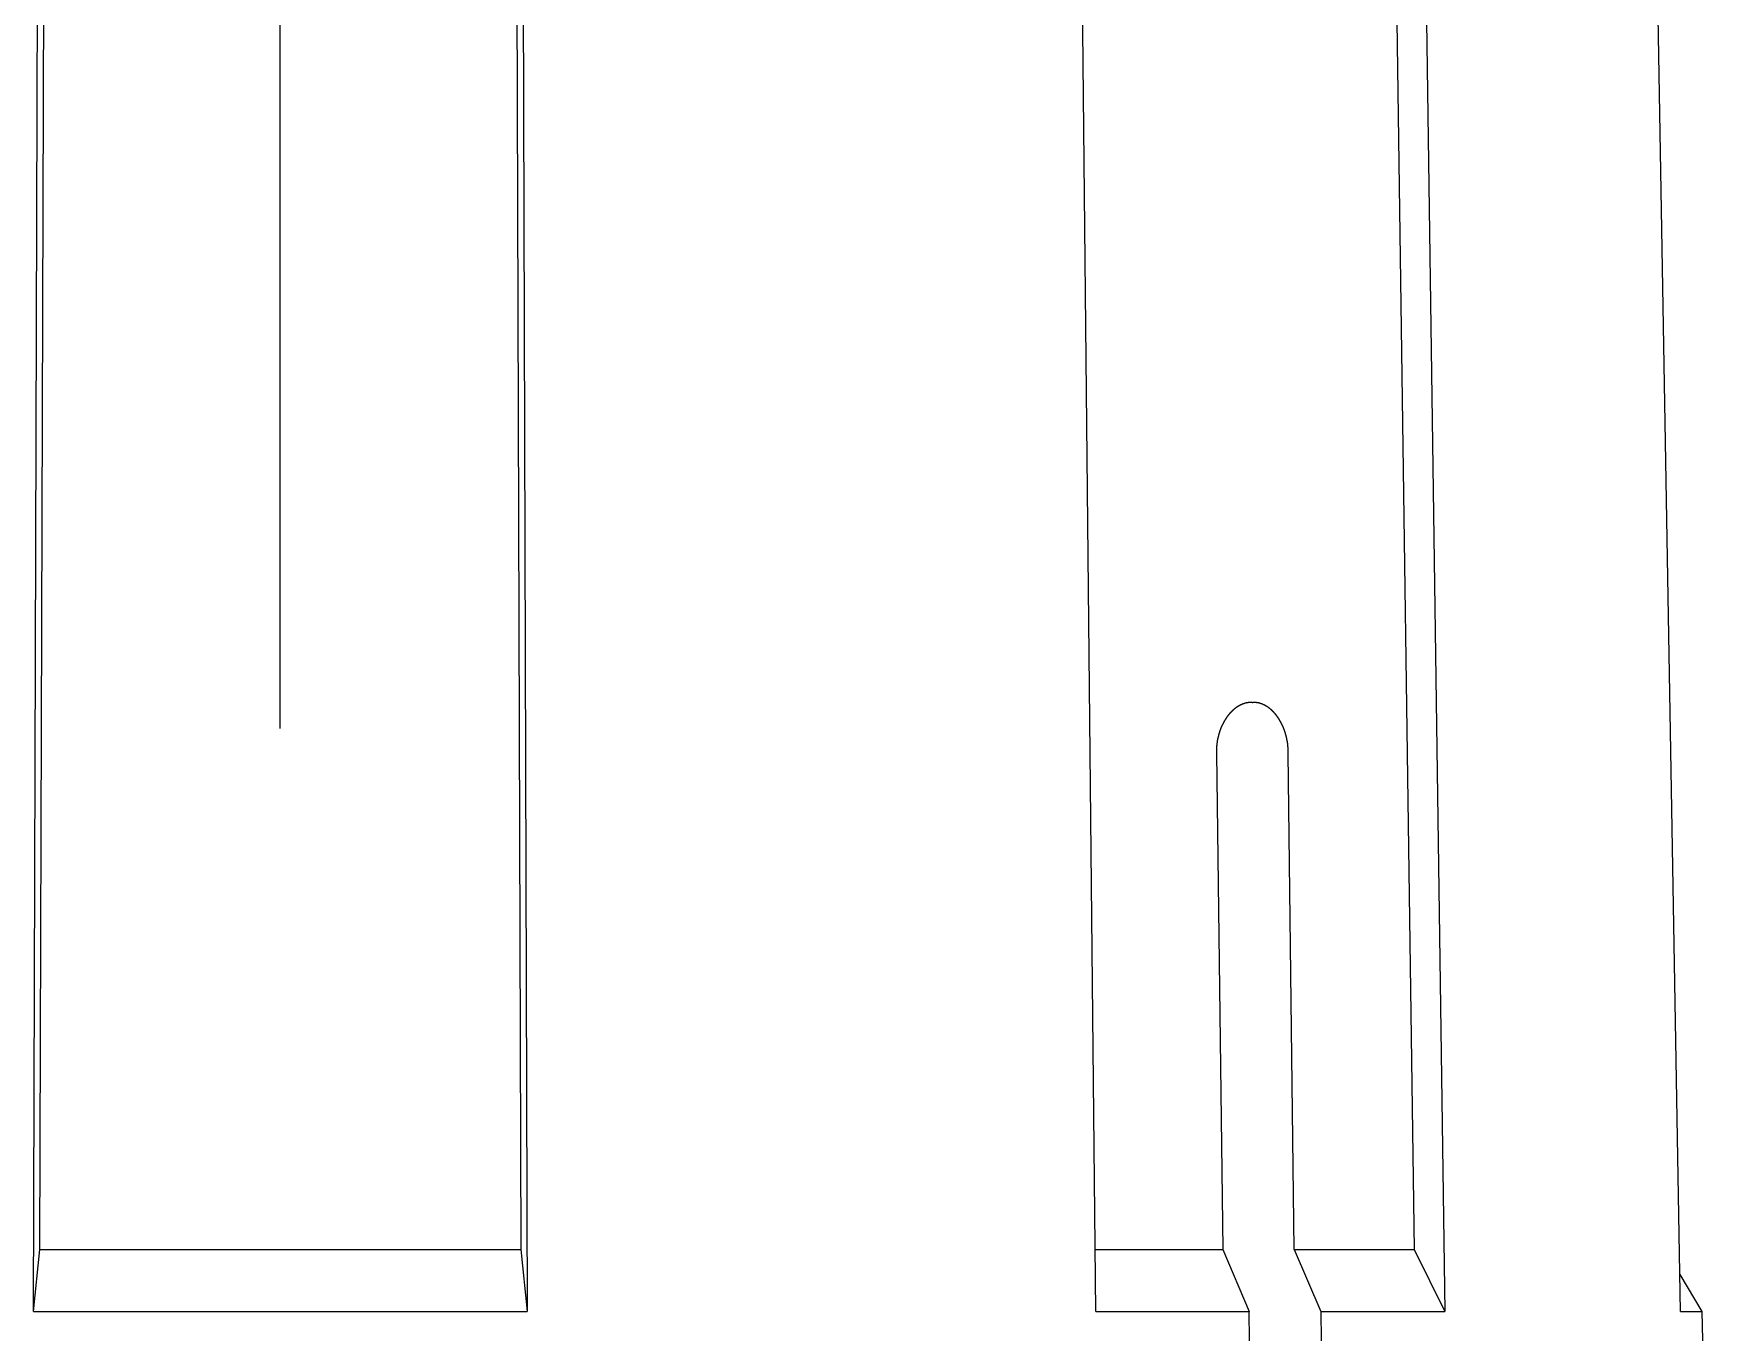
# Model space of a CAD drawing. Extents: x 257 to 467, y 148 to 350.
# Drawn here: x 433.6 to 450.14, y 236.65 to 249.5 of the extents above; entities that cross this region are included whole.
import ezdxf

# ---------------------------------------------------------------- set-up
doc = ezdxf.new("R2010")
doc.units = 0
doc.linetypes.add('CENTER', pattern=[50.8, 31.75, -6.35, 6.35, -6.35])
doc.layers.get('0').update_dxf_attribs({"linetype": 'CONTINUOUS'})
doc.layers.add('CENTER', color=1, linetype='CENTER')

msp = doc.modelspace()

# ---------------------------------------------------------------- linework, layer by layer
at = {"color": 7, "linetype": 'CONTINUOUS'}
for p, q in [((433.668, 237.47), (433.753, 265.377)), ((438.34, 265.377), (438.425, 237.47)), ((446.866, 265.377), (447.265, 237.47)), ((433.604, 236.855), (433.683, 262.865)), ((438.41, 262.865), (438.489, 236.855)), ((444.114, 236.855), (443.854, 262.865)), ((447.196, 262.865), (447.568, 236.855)), ((449.898, 236.855), (449.451, 262.865)), ((445.31, 242.377), (445.371, 237.47)), ((446.078, 237.47), (446.017, 242.377)), ((433.604, 236.855), (433.668, 237.47)), ((433.668, 237.47), (438.425, 237.47)), ((438.425, 237.47), (438.489, 236.855)), ((444.108, 237.47), (445.371, 237.47)), ((445.371, 237.47), (445.632, 236.855)), ((446.078, 237.47), (446.34, 236.855)), ((446.078, 237.47), (447.265, 237.47)), ((447.265, 237.47), (447.568, 236.855)), ((449.892, 237.221), (450.112, 236.855)), ((433.604, 236.855), (438.489, 236.855)), ((444.114, 236.855), (445.632, 236.855)), ((445.651, 235.386), (445.632, 236.855)), ((446.34, 236.855), (446.358, 235.386)), ((446.34, 236.855), (447.568, 236.855)), ((449.898, 236.855), (450.112, 236.855)), ((450.112, 236.855), (450.138, 235.386))]:
    msp.add_line(p, q, dxfattribs=at)
at = {"color": 7}
for points in [[(445.664, 242.877, 0), (445.663, 242.877, 0), (445.663, 242.877, 0), (445.662, 242.877, 0), (445.661, 242.877, 0), (445.661, 242.878, 0), (445.66, 242.878, 0), (445.659, 242.878, 0), (445.659, 242.878, 0), (445.658, 242.878, 0), (445.657, 242.878, 0), (445.657, 242.878, 0), (445.656, 242.878, 0), (445.655, 242.878, 0), (445.655, 242.878, 0), (445.654, 242.878, 0), (445.653, 242.878, 0), (445.652, 242.878, 0), (445.652, 242.878, 0), (445.651, 242.878, 0), (445.65, 242.878, 0), (445.65, 242.878, 0), (445.649, 242.878, 0), (445.648, 242.878, 0), (445.648, 242.878, 0), (445.647, 242.878, 0), (445.646, 242.878, 0), (445.646, 242.878, 0), (445.645, 242.878, 0), (445.644, 242.879, 0), (445.644, 242.879, 0), (445.643, 242.879, 0), (445.642, 242.879, 0), (445.641, 242.879, 0), (445.641, 242.879, 0), (445.64, 242.879, 0), (445.639, 242.879, 0), (445.639, 242.879, 0), (445.638, 242.878, 0), (445.637, 242.878, 0), (445.637, 242.878, 0), (445.636, 242.878, 0), (445.635, 242.878, 0), (445.635, 242.878, 0), (445.634, 242.878, 0), (445.633, 242.878, 0), (445.633, 242.878, 0), (445.632, 242.878, 0), (445.631, 242.878, 0), (445.63, 242.878, 0), (445.63, 242.878, 0), (445.629, 242.878, 0), (445.628, 242.878, 0), (445.628, 242.878, 0), (445.627, 242.878, 0), (445.626, 242.878, 0), (445.626, 242.878, 0), (445.625, 242.878, 0), (445.624, 242.878, 0), (445.624, 242.878, 0), (445.623, 242.878, 0), (445.622, 242.877, 0), (445.622, 242.877, 0), (445.621, 242.877, 0), (445.62, 242.877, 0), (445.619, 242.877, 0), (445.619, 242.877, 0), (445.618, 242.877, 0), (445.617, 242.877, 0), (445.617, 242.877, 0), (445.616, 242.877, 0), (445.615, 242.877, 0), (445.615, 242.876, 0), (445.614, 242.876, 0), (445.613, 242.876, 0), (445.613, 242.876, 0), (445.612, 242.876, 0), (445.611, 242.876, 0), (445.611, 242.876, 0), (445.61, 242.876, 0), (445.609, 242.875, 0), (445.609, 242.875, 0), (445.608, 242.875, 0), (445.607, 242.875, 0), (445.607, 242.875, 0), (445.606, 242.875, 0), (445.605, 242.875, 0), (445.605, 242.874, 0), (445.604, 242.874, 0), (445.603, 242.874, 0), (445.603, 242.874, 0), (445.602, 242.874, 0), (445.601, 242.874, 0), (445.601, 242.874, 0), (445.6, 242.873, 0), (445.599, 242.873, 0), (445.599, 242.873, 0), (445.598, 242.873, 0), (445.597, 242.873, 0), (445.597, 242.873, 0), (445.596, 242.872, 0), (445.595, 242.872, 0), (445.595, 242.872, 0), (445.594, 242.872, 0), (445.593, 242.872, 0), (445.593, 242.871, 0), (445.592, 242.871, 0), (445.591, 242.871, 0), (445.591, 242.871, 0), (445.59, 242.871, 0), (445.589, 242.87, 0), (445.589, 242.87, 0), (445.588, 242.87, 0), (445.587, 242.87, 0), (445.587, 242.87, 0), (445.586, 242.869, 0), (445.585, 242.869, 0), (445.585, 242.869, 0), (445.584, 242.869, 0), (445.583, 242.869, 0), (445.583, 242.868, 0), (445.582, 242.868, 0), (445.581, 242.868, 0), (445.581, 242.868, 0), (445.58, 242.867, 0), (445.579, 242.867, 0), (445.579, 242.867, 0), (445.578, 242.867, 0), (445.578, 242.867, 0), (445.577, 242.866, 0), (445.576, 242.866, 0), (445.576, 242.866, 0), (445.575, 242.866, 0), (445.574, 242.865, 0), (445.574, 242.865, 0), (445.573, 242.865, 0), (445.572, 242.865, 0), (445.572, 242.864, 0), (445.571, 242.864, 0), (445.57, 242.864, 0), (445.57, 242.864, 0), (445.569, 242.863, 0), (445.569, 242.863, 0), (445.568, 242.863, 0), (445.567, 242.863, 0), (445.567, 242.862, 0), (445.566, 242.862, 0), (445.565, 242.862, 0), (445.565, 242.862, 0), (445.564, 242.861, 0), (445.563, 242.861, 0), (445.563, 242.861, 0), (445.562, 242.861, 0), (445.562, 242.86, 0), (445.561, 242.86, 0), (445.56, 242.86, 0), (445.56, 242.859, 0), (445.559, 242.859, 0), (445.558, 242.859, 0), (445.558, 242.859, 0), (445.557, 242.858, 0), (445.556, 242.858, 0), (445.556, 242.858, 0), (445.555, 242.858, 0), (445.555, 242.857, 0), (445.554, 242.857, 0), (445.553, 242.857, 0), (445.553, 242.856, 0), (445.552, 242.856, 0), (445.551, 242.856, 0), (445.551, 242.856, 0), (445.55, 242.855, 0), (445.55, 242.855, 0), (445.549, 242.855, 0), (445.548, 242.854, 0), (445.548, 242.854, 0), (445.547, 242.854, 0), (445.546, 242.853, 0), (445.546, 242.853, 0), (445.545, 242.853, 0), (445.545, 242.853, 0), (445.544, 242.852, 0), (445.543, 242.852, 0), (445.543, 242.852, 0), (445.542, 242.851, 0), (445.542, 242.851, 0), (445.541, 242.851, 0), (445.54, 242.85, 0), (445.54, 242.85, 0), (445.539, 242.85, 0), (445.539, 242.849, 0), (445.538, 242.849, 0), (445.537, 242.849, 0), (445.537, 242.848, 0), (445.536, 242.848, 0), (445.535, 242.848, 0), (445.535, 242.847, 0), (445.534, 242.847, 0), (445.534, 242.847, 0), (445.533, 242.846, 0), (445.532, 242.846, 0), (445.532, 242.846, 0), (445.531, 242.845, 0), (445.531, 242.845, 0), (445.53, 242.845, 0), (445.529, 242.844, 0), (445.529, 242.844, 0), (445.528, 242.844, 0), (445.528, 242.843, 0), (445.527, 242.843, 0), (445.526, 242.843, 0), (445.526, 242.842, 0), (445.525, 242.842, 0), (445.525, 242.842, 0), (445.524, 242.841, 0), (445.524, 242.841, 0), (445.523, 242.841, 0), (445.522, 242.84, 0), (445.522, 242.84, 0), (445.521, 242.84, 0), (445.521, 242.839, 0), (445.52, 242.839, 0), (445.519, 242.838, 0), (445.519, 242.838, 0), (445.518, 242.838, 0), (445.518, 242.837, 0), (445.517, 242.837, 0), (445.516, 242.837, 0), (445.516, 242.836, 0), (445.515, 242.836, 0), (445.515, 242.836, 0), (445.514, 242.835, 0), (445.514, 242.835, 0), (445.513, 242.834, 0), (445.512, 242.834, 0), (445.512, 242.834, 0), (445.511, 242.833, 0), (445.511, 242.833, 0), (445.51, 242.833, 0), (445.51, 242.832, 0), (445.509, 242.832, 0), (445.508, 242.831, 0), (445.508, 242.831, 0), (445.507, 242.831, 0), (445.507, 242.83, 0), (445.506, 242.83, 0), (445.506, 242.829, 0), (445.505, 242.829, 0), (445.504, 242.829, 0), (445.504, 242.828, 0), (445.503, 242.828, 0), (445.503, 242.827, 0), (445.502, 242.827, 0), (445.502, 242.827, 0), (445.501, 242.826, 0), (445.501, 242.826, 0), (445.5, 242.825, 0), (445.499, 242.825, 0), (445.499, 242.825, 0), (445.498, 242.824, 0), (445.498, 242.824, 0), (445.497, 242.823, 0), (445.497, 242.823, 0), (445.496, 242.823, 0), (445.496, 242.822, 0), (445.495, 242.822, 0), (445.494, 242.821, 0), (445.494, 242.821, 0), (445.493, 242.821, 0), (445.493, 242.82, 0), (445.492, 242.82, 0), (445.492, 242.819, 0), (445.491, 242.819, 0), (445.491, 242.818, 0), (445.49, 242.818, 0), (445.49, 242.818, 0), (445.489, 242.817, 0), (445.488, 242.817, 0), (445.488, 242.816, 0), (445.487, 242.816, 0), (445.487, 242.815, 0), (445.486, 242.815, 0), (445.486, 242.815, 0), (445.485, 242.814, 0), (445.485, 242.814, 0), (445.484, 242.813, 0), (445.484, 242.813, 0), (445.483, 242.812, 0), (445.483, 242.812, 0), (445.482, 242.812, 0), (445.481, 242.811, 0), (445.481, 242.811, 0), (445.48, 242.81, 0), (445.48, 242.81, 0), (445.479, 242.809, 0), (445.479, 242.809, 0), (445.478, 242.808, 0), (445.478, 242.808, 0), (445.477, 242.808, 0), (445.477, 242.807, 0), (445.476, 242.807, 0), (445.476, 242.806, 0), (445.475, 242.806, 0), (445.475, 242.805, 0), (445.474, 242.805, 0), (445.474, 242.804, 0), (445.473, 242.804, 0), (445.473, 242.803, 0), (445.472, 242.803, 0), (445.472, 242.803, 0), (445.471, 242.802, 0), (445.471, 242.802, 0), (445.47, 242.801, 0), (445.47, 242.801, 0), (445.469, 242.8, 0), (445.469, 242.8, 0), (445.468, 242.799, 0), (445.468, 242.799, 0), (445.467, 242.798, 0), (445.467, 242.798, 0), (445.466, 242.797, 0), (445.466, 242.797, 0), (445.465, 242.796, 0), (445.465, 242.796, 0), (445.464, 242.795, 0), (445.464, 242.795, 0), (445.463, 242.795, 0), (445.463, 242.794, 0), (445.462, 242.794, 0), (445.462, 242.793, 0), (445.461, 242.793, 0), (445.461, 242.792, 0), (445.46, 242.792, 0), (445.46, 242.791, 0), (445.459, 242.791, 0), (445.459, 242.79, 0), (445.458, 242.79, 0), (445.458, 242.789, 0), (445.457, 242.789, 0), (445.457, 242.788, 0), (445.456, 242.788, 0), (445.456, 242.787, 0), (445.455, 242.787, 0), (445.455, 242.786, 0), (445.454, 242.786, 0), (445.454, 242.785, 0), (445.453, 242.785, 0), (445.453, 242.784, 0), (445.452, 242.784, 0), (445.452, 242.783, 0), (445.451, 242.783, 0), (445.451, 242.782, 0), (445.451, 242.782, 0), (445.45, 242.781, 0), (445.45, 242.781, 0), (445.449, 242.78, 0), (445.449, 242.78, 0), (445.448, 242.779, 0), (445.448, 242.779, 0), (445.447, 242.778, 0), (445.447, 242.778, 0), (445.446, 242.777, 0), (445.446, 242.777, 0), (445.445, 242.776, 0), (445.445, 242.776, 0), (445.444, 242.775, 0), (445.444, 242.775, 0), (445.444, 242.774, 0), (445.443, 242.774, 0), (445.443, 242.773, 0), (445.442, 242.773, 0), (445.442, 242.772, 0), (445.441, 242.772, 0), (445.441, 242.771, 0), (445.44, 242.771, 0), (445.44, 242.77, 0), (445.439, 242.77, 0), (445.439, 242.769, 0), (445.439, 242.769, 0), (445.438, 242.768, 0), (445.438, 242.767, 0), (445.437, 242.767, 0), (445.437, 242.766, 0), (445.436, 242.766, 0), (445.436, 242.765, 0), (445.435, 242.765, 0), (445.435, 242.764, 0), (445.434, 242.764, 0), (445.434, 242.763, 0), (445.434, 242.763, 0), (445.433, 242.762, 0), (445.433, 242.762, 0), (445.432, 242.761, 0), (445.432, 242.761, 0), (445.431, 242.76, 0), (445.431, 242.76, 0), (445.431, 242.759, 0), (445.43, 242.759, 0), (445.43, 242.758, 0), (445.429, 242.757, 0), (445.429, 242.757, 0), (445.428, 242.756, 0), (445.428, 242.756, 0), (445.427, 242.755, 0), (445.427, 242.755, 0), (445.427, 242.754, 0), (445.426, 242.754, 0), (445.426, 242.753, 0), (445.425, 242.753, 0), (445.425, 242.752, 0), (445.424, 242.752, 0), (445.424, 242.751, 0), (445.424, 242.75, 0), (445.423, 242.75, 0), (445.423, 242.749, 0), (445.422, 242.749, 0), (445.422, 242.748, 0), (445.422, 242.748, 0), (445.421, 242.747, 0), (445.421, 242.747, 0), (445.42, 242.746, 0), (445.42, 242.746, 0), (445.419, 242.745, 0), (445.419, 242.744, 0), (445.419, 242.744, 0), (445.418, 242.743, 0), (445.418, 242.743, 0), (445.417, 242.742, 0), (445.417, 242.742, 0), (445.417, 242.741, 0), (445.416, 242.741, 0), (445.416, 242.74, 0), (445.415, 242.74, 0), (445.415, 242.739, 0), (445.414, 242.738, 0), (445.414, 242.738, 0), (445.414, 242.737, 0), (445.413, 242.737, 0), (445.413, 242.736, 0), (445.412, 242.736, 0), (445.412, 242.735, 0), (445.412, 242.735, 0), (445.411, 242.734, 0), (445.411, 242.733, 0), (445.41, 242.733, 0), (445.41, 242.732, 0), (445.41, 242.732, 0), (445.409, 242.731, 0), (445.409, 242.731, 0), (445.408, 242.73, 0), (445.408, 242.729, 0), (445.408, 242.729, 0), (445.407, 242.728, 0), (445.407, 242.728, 0), (445.407, 242.727, 0), (445.406, 242.727, 0), (445.406, 242.726, 0), (445.405, 242.726, 0), (445.405, 242.725, 0), (445.405, 242.724, 0), (445.404, 242.724, 0), (445.404, 242.723, 0), (445.403, 242.723, 0), (445.403, 242.722, 0), (445.403, 242.722, 0), (445.402, 242.721, 0), (445.402, 242.72, 0), (445.402, 242.72, 0), (445.401, 242.719, 0), (445.401, 242.719, 0), (445.4, 242.718, 0), (445.4, 242.718, 0), (445.4, 242.717, 0), (445.399, 242.716, 0), (445.399, 242.716, 0), (445.398, 242.715, 0), (445.398, 242.715, 0), (445.398, 242.714, 0), (445.397, 242.713, 0), (445.397, 242.713, 0), (445.397, 242.712, 0), (445.396, 242.712, 0), (445.396, 242.711, 0), (445.396, 242.711, 0), (445.395, 242.71, 0), (445.395, 242.709, 0), (445.394, 242.709, 0), (445.394, 242.708, 0), (445.394, 242.708, 0), (445.393, 242.707, 0), (445.393, 242.706, 0), (445.393, 242.706, 0), (445.392, 242.705, 0), (445.392, 242.705, 0), (445.392, 242.704, 0), (445.391, 242.704, 0), (445.391, 242.703, 0), (445.39, 242.702, 0), (445.39, 242.702, 0), (445.39, 242.701, 0), (445.389, 242.701, 0), (445.389, 242.7, 0), (445.389, 242.699, 0), (445.388, 242.699, 0), (445.388, 242.698, 0), (445.388, 242.698, 0), (445.387, 242.697, 0), (445.387, 242.696, 0), (445.387, 242.696, 0), (445.386, 242.695, 0), (445.386, 242.695, 0), (445.385, 242.694, 0), (445.385, 242.694, 0), (445.385, 242.693, 0), (445.384, 242.692, 0), (445.384, 242.692, 0), (445.384, 242.691, 0), (445.383, 242.691, 0), (445.383, 242.69, 0), (445.383, 242.689, 0), (445.382, 242.689, 0), (445.382, 242.688, 0), (445.382, 242.688, 0), (445.381, 242.687, 0), (445.381, 242.686, 0), (445.381, 242.686, 0), (445.38, 242.685, 0), (445.38, 242.685, 0), (445.38, 242.684, 0), (445.379, 242.683, 0), (445.379, 242.683, 0), (445.379, 242.682, 0), (445.378, 242.682, 0), (445.378, 242.681, 0), (445.378, 242.68, 0), (445.377, 242.68, 0), (445.377, 242.679, 0), (445.377, 242.679, 0), (445.376, 242.678, 0), (445.376, 242.677, 0), (445.376, 242.677, 0), (445.375, 242.676, 0), (445.375, 242.675, 0), (445.375, 242.675, 0), (445.374, 242.674, 0), (445.374, 242.674, 0), (445.374, 242.673, 0), (445.374, 242.672, 0), (445.373, 242.672, 0), (445.373, 242.671, 0), (445.373, 242.671, 0), (445.372, 242.67, 0), (445.372, 242.669, 0), (445.372, 242.669, 0), (445.371, 242.668, 0), (445.371, 242.668, 0), (445.371, 242.667, 0), (445.37, 242.666, 0), (445.37, 242.666, 0), (445.37, 242.665, 0), (445.369, 242.664, 0), (445.369, 242.664, 0), (445.369, 242.663, 0), (445.369, 242.663, 0), (445.368, 242.662, 0), (445.368, 242.661, 0), (445.368, 242.661, 0), (445.367, 242.66, 0), (445.367, 242.66, 0), (445.367, 242.659, 0), (445.366, 242.658, 0), (445.366, 242.658, 0), (445.366, 242.657, 0), (445.365, 242.656, 0), (445.365, 242.656, 0), (445.365, 242.655, 0), (445.365, 242.655, 0), (445.364, 242.654, 0), (445.364, 242.653, 0), (445.364, 242.653, 0), (445.363, 242.652, 0), (445.363, 242.651, 0), (445.363, 242.651, 0), (445.363, 242.65, 0), (445.362, 242.65, 0), (445.362, 242.649, 0), (445.362, 242.648, 0), (445.361, 242.648, 0), (445.361, 242.647, 0), (445.361, 242.647, 0), (445.361, 242.646, 0), (445.36, 242.645, 0), (445.36, 242.645, 0), (445.36, 242.644, 0), (445.359, 242.643, 0), (445.359, 242.643, 0), (445.359, 242.642, 0), (445.359, 242.641, 0), (445.358, 242.641, 0), (445.358, 242.64, 0), (445.358, 242.64, 0), (445.357, 242.639, 0), (445.357, 242.638, 0), (445.357, 242.638, 0), (445.357, 242.637, 0), (445.356, 242.636, 0), (445.356, 242.636, 0), (445.356, 242.635, 0), (445.356, 242.635, 0), (445.355, 242.634, 0), (445.355, 242.633, 0), (445.355, 242.633, 0), (445.354, 242.632, 0), (445.354, 242.631, 0), (445.354, 242.631, 0), (445.354, 242.63, 0), (445.353, 242.629, 0), (445.353, 242.629, 0), (445.353, 242.628, 0), (445.353, 242.628, 0), (445.352, 242.627, 0), (445.352, 242.626, 0), (445.352, 242.626, 0), (445.352, 242.625, 0), (445.351, 242.624, 0), (445.351, 242.624, 0), (445.351, 242.623, 0), (445.351, 242.622, 0), (445.35, 242.622, 0), (445.35, 242.621, 0), (445.35, 242.621, 0), (445.35, 242.62, 0), (445.349, 242.619, 0), (445.349, 242.619, 0), (445.349, 242.618, 0), (445.349, 242.617, 0), (445.348, 242.617, 0), (445.348, 242.616, 0), (445.348, 242.615, 0), (445.348, 242.615, 0), (445.347, 242.614, 0), (445.347, 242.613, 0), (445.347, 242.613, 0), (445.347, 242.612, 0), (445.346, 242.612, 0), (445.346, 242.611, 0), (445.346, 242.61, 0), (445.346, 242.61, 0), (445.345, 242.609, 0), (445.345, 242.608, 0), (445.345, 242.608, 0), (445.345, 242.607, 0), (445.344, 242.606, 0), (445.344, 242.606, 0), (445.344, 242.605, 0), (445.344, 242.604, 0), (445.344, 242.604, 0), (445.343, 242.603, 0), (445.343, 242.602, 0), (445.343, 242.602, 0), (445.343, 242.601, 0), (445.342, 242.601, 0), (445.342, 242.6, 0), (445.342, 242.599, 0), (445.342, 242.599, 0), (445.341, 242.598, 0), (445.341, 242.597, 0), (445.341, 242.597, 0), (445.341, 242.596, 0), (445.341, 242.595, 0), (445.34, 242.595, 0), (445.34, 242.594, 0), (445.34, 242.593, 0), (445.34, 242.593, 0), (445.339, 242.592, 0), (445.339, 242.591, 0), (445.339, 242.591, 0), (445.339, 242.59, 0), (445.339, 242.589, 0), (445.338, 242.589, 0), (445.338, 242.588, 0), (445.338, 242.587, 0), (445.338, 242.587, 0), (445.338, 242.586, 0), (445.337, 242.586, 0), (445.337, 242.585, 0), (445.337, 242.584, 0), (445.337, 242.584, 0), (445.337, 242.583, 0), (445.336, 242.582, 0), (445.336, 242.582, 0), (445.336, 242.581, 0), (445.336, 242.58, 0), (445.336, 242.58, 0), (445.335, 242.579, 0), (445.335, 242.578, 0), (445.335, 242.578, 0), (445.335, 242.577, 0), (445.335, 242.576, 0), (445.334, 242.576, 0), (445.334, 242.575, 0), (445.334, 242.574, 0), (445.334, 242.574, 0), (445.334, 242.573, 0), (445.333, 242.572, 0), (445.333, 242.572, 0), (445.333, 242.571, 0), (445.333, 242.57, 0), (445.333, 242.57, 0), (445.332, 242.569, 0), (445.332, 242.568, 0), (445.332, 242.568, 0), (445.332, 242.567, 0), (445.332, 242.566, 0), (445.331, 242.566, 0), (445.331, 242.565, 0), (445.331, 242.564, 0), (445.331, 242.564, 0), (445.331, 242.563, 0), (445.331, 242.562, 0), (445.33, 242.562, 0), (445.33, 242.561, 0), (445.33, 242.56, 0), (445.33, 242.56, 0), (445.33, 242.559, 0), (445.329, 242.558, 0), (445.329, 242.558, 0), (445.329, 242.557, 0), (445.329, 242.556, 0), (445.329, 242.556, 0), (445.329, 242.555, 0), (445.328, 242.554, 0), (445.328, 242.554, 0), (445.328, 242.553, 0), (445.328, 242.552, 0), (445.328, 242.552, 0), (445.328, 242.551, 0), (445.327, 242.55, 0), (445.327, 242.55, 0), (445.327, 242.549, 0), (445.327, 242.548, 0), (445.327, 242.548, 0), (445.327, 242.547, 0), (445.326, 242.546, 0), (445.326, 242.546, 0), (445.326, 242.545, 0), (445.326, 242.544, 0), (445.326, 242.544, 0), (445.326, 242.543, 0), (445.325, 242.542, 0), (445.325, 242.542, 0), (445.325, 242.541, 0), (445.325, 242.54, 0), (445.325, 242.54, 0), (445.325, 242.539, 0), (445.324, 242.538, 0), (445.324, 242.538, 0), (445.324, 242.537, 0), (445.324, 242.536, 0), (445.324, 242.536, 0), (445.324, 242.535, 0), (445.324, 242.534, 0), (445.323, 242.534, 0), (445.323, 242.533, 0), (445.323, 242.532, 0), (445.323, 242.532, 0), (445.323, 242.531, 0), (445.323, 242.53, 0), (445.322, 242.53, 0), (445.322, 242.529, 0), (445.322, 242.528, 0), (445.322, 242.528, 0), (445.322, 242.527, 0), (445.322, 242.526, 0), (445.322, 242.526, 0), (445.321, 242.525, 0), (445.321, 242.524, 0), (445.321, 242.524, 0), (445.321, 242.523, 0), (445.321, 242.522, 0), (445.321, 242.522, 0), (445.321, 242.521, 0), (445.32, 242.52, 0), (445.32, 242.52, 0), (445.32, 242.519, 0), (445.32, 242.518, 0), (445.32, 242.518, 0), (445.32, 242.517, 0), (445.32, 242.516, 0), (445.32, 242.516, 0), (445.319, 242.515, 0), (445.319, 242.514, 0), (445.319, 242.514, 0), (445.319, 242.513, 0), (445.319, 242.512, 0), (445.319, 242.512, 0), (445.319, 242.511, 0), (445.318, 242.51, 0), (445.318, 242.509, 0), (445.318, 242.509, 0), (445.318, 242.508, 0), (445.318, 242.507, 0), (445.318, 242.507, 0), (445.318, 242.506, 0), (445.318, 242.505, 0), (445.317, 242.505, 0), (445.317, 242.504, 0), (445.317, 242.503, 0), (445.317, 242.503, 0), (445.317, 242.502, 0), (445.317, 242.501, 0), (445.317, 242.501, 0), (445.317, 242.5, 0), (445.317, 242.499, 0), (445.316, 242.499, 0), (445.316, 242.498, 0), (445.316, 242.497, 0), (445.316, 242.497, 0), (445.316, 242.496, 0), (445.316, 242.495, 0), (445.316, 242.495, 0), (445.316, 242.494, 0), (445.315, 242.493, 0), (445.315, 242.493, 0), (445.315, 242.492, 0), (445.315, 242.491, 0), (445.315, 242.491, 0), (445.315, 242.49, 0), (445.315, 242.489, 0), (445.315, 242.488, 0), (445.315, 242.488, 0), (445.315, 242.487, 0), (445.314, 242.486, 0), (445.314, 242.486, 0), (445.314, 242.485, 0), (445.314, 242.484, 0), (445.314, 242.484, 0), (445.314, 242.483, 0), (445.314, 242.482, 0), (445.314, 242.482, 0), (445.314, 242.481, 0), (445.314, 242.48, 0), (445.313, 242.48, 0), (445.313, 242.479, 0), (445.313, 242.478, 0), (445.313, 242.478, 0), (445.313, 242.477, 0), (445.313, 242.476, 0), (445.313, 242.476, 0), (445.313, 242.475, 0), (445.313, 242.474, 0), (445.313, 242.473, 0), (445.313, 242.473, 0), (445.312, 242.472, 0), (445.312, 242.471, 0), (445.312, 242.471, 0), (445.312, 242.47, 0), (445.312, 242.469, 0), (445.312, 242.469, 0), (445.312, 242.468, 0), (445.312, 242.467, 0), (445.312, 242.467, 0), (445.312, 242.466, 0), (445.312, 242.465, 0), (445.312, 242.465, 0), (445.311, 242.464, 0), (445.311, 242.463, 0), (445.311, 242.463, 0), (445.311, 242.462, 0), (445.311, 242.461, 0), (445.311, 242.461, 0), (445.311, 242.46, 0), (445.311, 242.459, 0), (445.311, 242.458, 0), (445.311, 242.458, 0), (445.311, 242.457, 0), (445.311, 242.456, 0), (445.311, 242.456, 0), (445.311, 242.455, 0), (445.311, 242.454, 0), (445.31, 242.454, 0), (445.31, 242.453, 0), (445.31, 242.452, 0), (445.31, 242.452, 0), (445.31, 242.451, 0), (445.31, 242.45, 0), (445.31, 242.45, 0), (445.31, 242.449, 0), (445.31, 242.448, 0), (445.31, 242.447, 0), (445.31, 242.447, 0), (445.31, 242.446, 0), (445.31, 242.445, 0), (445.31, 242.445, 0), (445.31, 242.444, 0), (445.31, 242.443, 0), (445.31, 242.443, 0), (445.31, 242.442, 0), (445.31, 242.441, 0), (445.31, 242.441, 0), (445.309, 242.44, 0), (445.309, 242.439, 0), (445.309, 242.439, 0), (445.309, 242.438, 0), (445.309, 242.437, 0), (445.309, 242.436, 0), (445.309, 242.436, 0), (445.309, 242.435, 0), (445.309, 242.434, 0), (445.309, 242.434, 0), (445.309, 242.433, 0), (445.309, 242.432, 0), (445.309, 242.432, 0), (445.309, 242.431, 0), (445.309, 242.43, 0), (445.309, 242.43, 0), (445.309, 242.429, 0), (445.309, 242.428, 0), (445.309, 242.428, 0), (445.309, 242.427, 0), (445.309, 242.426, 0), (445.309, 242.425, 0), (445.309, 242.425, 0), (445.309, 242.424, 0), (445.309, 242.423, 0), (445.309, 242.423, 0), (445.309, 242.422, 0), (445.309, 242.421, 0), (445.309, 242.421, 0), (445.309, 242.42, 0), (445.309, 242.419, 0), (445.309, 242.419, 0), (445.309, 242.418, 0), (445.309, 242.417, 0), (445.309, 242.417, 0), (445.309, 242.416, 0), (445.309, 242.415, 0), (445.309, 242.414, 0), (445.309, 242.414, 0), (445.309, 242.413, 0), (445.309, 242.412, 0), (445.309, 242.412, 0), (445.309, 242.411, 0), (445.309, 242.41, 0), (445.309, 242.41, 0), (445.309, 242.409, 0), (445.309, 242.408, 0), (445.309, 242.408, 0), (445.309, 242.407, 0), (445.309, 242.406, 0), (445.309, 242.406, 0), (445.309, 242.405, 0), (445.309, 242.404, 0), (445.309, 242.403, 0), (445.309, 242.403, 0), (445.309, 242.402, 0), (445.309, 242.401, 0), (445.309, 242.401, 0), (445.309, 242.4, 0), (445.309, 242.399, 0), (445.309, 242.399, 0), (445.309, 242.398, 0), (445.309, 242.397, 0), (445.309, 242.397, 0), (445.309, 242.396, 0), (445.309, 242.395, 0), (445.309, 242.395, 0), (445.309, 242.394, 0), (445.309, 242.393, 0), (445.309, 242.392, 0), (445.309, 242.392, 0), (445.309, 242.391, 0), (445.309, 242.39, 0), (445.309, 242.39, 0), (445.309, 242.389, 0), (445.31, 242.388, 0), (445.31, 242.388, 0), (445.31, 242.387, 0), (445.31, 242.386, 0), (445.31, 242.386, 0), (445.31, 242.385, 0), (445.31, 242.384, 0), (445.31, 242.384, 0), (445.31, 242.383, 0), (445.31, 242.382, 0), (445.31, 242.381, 0), (445.31, 242.381, 0), (445.31, 242.38, 0), (445.31, 242.379, 0), (445.31, 242.379, 0), (445.31, 242.378, 0), (445.31, 242.377, 0)], [(446.017, 242.377, 0), (446.017, 242.378, 0), (446.017, 242.379, 0), (446.017, 242.379, 0), (446.017, 242.38, 0), (446.018, 242.381, 0), (446.018, 242.381, 0), (446.018, 242.382, 0), (446.018, 242.383, 0), (446.018, 242.383, 0), (446.018, 242.384, 0), (446.018, 242.385, 0), (446.018, 242.385, 0), (446.018, 242.386, 0), (446.018, 242.387, 0), (446.018, 242.387, 0), (446.018, 242.388, 0), (446.018, 242.389, 0), (446.018, 242.389, 0), (446.018, 242.39, 0), (446.018, 242.391, 0), (446.018, 242.392, 0), (446.018, 242.392, 0), (446.018, 242.393, 0), (446.018, 242.394, 0), (446.018, 242.394, 0), (446.018, 242.395, 0), (446.018, 242.396, 0), (446.018, 242.396, 0), (446.018, 242.397, 0), (446.018, 242.398, 0), (446.018, 242.398, 0), (446.018, 242.399, 0), (446.018, 242.4, 0), (446.018, 242.4, 0), (446.018, 242.401, 0), (446.018, 242.402, 0), (446.018, 242.403, 0), (446.018, 242.403, 0), (446.018, 242.404, 0), (446.018, 242.405, 0), (446.018, 242.405, 0), (446.018, 242.406, 0), (446.018, 242.407, 0), (446.018, 242.407, 0), (446.018, 242.408, 0), (446.018, 242.409, 0), (446.018, 242.409, 0), (446.018, 242.41, 0), (446.018, 242.411, 0), (446.018, 242.411, 0), (446.018, 242.412, 0), (446.018, 242.413, 0), (446.018, 242.413, 0), (446.018, 242.414, 0), (446.018, 242.415, 0), (446.018, 242.416, 0), (446.018, 242.416, 0), (446.018, 242.417, 0), (446.018, 242.418, 0), (446.018, 242.418, 0), (446.018, 242.419, 0), (446.018, 242.42, 0), (446.018, 242.42, 0), (446.018, 242.421, 0), (446.018, 242.422, 0), (446.018, 242.422, 0), (446.018, 242.423, 0), (446.018, 242.424, 0), (446.017, 242.424, 0), (446.017, 242.425, 0), (446.017, 242.426, 0), (446.017, 242.427, 0), (446.017, 242.427, 0), (446.017, 242.428, 0), (446.017, 242.429, 0), (446.017, 242.429, 0), (446.017, 242.43, 0), (446.017, 242.431, 0), (446.017, 242.431, 0), (446.017, 242.432, 0), (446.017, 242.433, 0), (446.017, 242.433, 0), (446.017, 242.434, 0), (446.017, 242.435, 0), (446.017, 242.435, 0), (446.017, 242.436, 0), (446.017, 242.437, 0), (446.017, 242.437, 0), (446.017, 242.438, 0), (446.017, 242.439, 0), (446.017, 242.44, 0), (446.017, 242.44, 0), (446.016, 242.441, 0), (446.016, 242.442, 0), (446.016, 242.442, 0), (446.016, 242.443, 0), (446.016, 242.444, 0), (446.016, 242.444, 0), (446.016, 242.445, 0), (446.016, 242.446, 0), (446.016, 242.446, 0), (446.016, 242.447, 0), (446.016, 242.448, 0), (446.016, 242.448, 0), (446.016, 242.449, 0), (446.016, 242.45, 0), (446.016, 242.45, 0), (446.016, 242.451, 0), (446.016, 242.452, 0), (446.015, 242.452, 0), (446.015, 242.453, 0), (446.015, 242.454, 0), (446.015, 242.455, 0), (446.015, 242.455, 0), (446.015, 242.456, 0), (446.015, 242.457, 0), (446.015, 242.457, 0), (446.015, 242.458, 0), (446.015, 242.459, 0), (446.015, 242.459, 0), (446.015, 242.46, 0), (446.015, 242.461, 0), (446.014, 242.461, 0), (446.014, 242.462, 0), (446.014, 242.463, 0), (446.014, 242.463, 0), (446.014, 242.464, 0), (446.014, 242.465, 0), (446.014, 242.465, 0), (446.014, 242.466, 0), (446.014, 242.467, 0), (446.014, 242.467, 0), (446.014, 242.468, 0), (446.014, 242.469, 0), (446.013, 242.47, 0), (446.013, 242.47, 0), (446.013, 242.471, 0), (446.013, 242.472, 0), (446.013, 242.472, 0), (446.013, 242.473, 0), (446.013, 242.474, 0), (446.013, 242.474, 0), (446.013, 242.475, 0), (446.013, 242.476, 0), (446.012, 242.476, 0), (446.012, 242.477, 0), (446.012, 242.478, 0), (446.012, 242.478, 0), (446.012, 242.479, 0), (446.012, 242.48, 0), (446.012, 242.48, 0), (446.012, 242.481, 0), (446.012, 242.482, 0), (446.012, 242.482, 0), (446.011, 242.483, 0), (446.011, 242.484, 0), (446.011, 242.484, 0), (446.011, 242.485, 0), (446.011, 242.486, 0), (446.011, 242.486, 0), (446.011, 242.487, 0), (446.011, 242.488, 0), (446.011, 242.488, 0), (446.01, 242.489, 0), (446.01, 242.49, 0), (446.01, 242.491, 0), (446.01, 242.491, 0), (446.01, 242.492, 0), (446.01, 242.493, 0), (446.01, 242.493, 0), (446.01, 242.494, 0), (446.01, 242.495, 0), (446.009, 242.495, 0), (446.009, 242.496, 0), (446.009, 242.497, 0), (446.009, 242.497, 0), (446.009, 242.498, 0), (446.009, 242.499, 0), (446.009, 242.499, 0), (446.009, 242.5, 0), (446.008, 242.501, 0), (446.008, 242.501, 0), (446.008, 242.502, 0), (446.008, 242.503, 0), (446.008, 242.503, 0), (446.008, 242.504, 0), (446.008, 242.505, 0), (446.008, 242.505, 0), (446.007, 242.506, 0), (446.007, 242.507, 0), (446.007, 242.507, 0), (446.007, 242.508, 0), (446.007, 242.509, 0), (446.007, 242.509, 0), (446.007, 242.51, 0), (446.006, 242.511, 0), (446.006, 242.511, 0), (446.006, 242.512, 0), (446.006, 242.513, 0), (446.006, 242.513, 0), (446.006, 242.514, 0), (446.006, 242.515, 0), (446.006, 242.515, 0), (446.005, 242.516, 0), (446.005, 242.517, 0), (446.005, 242.517, 0), (446.005, 242.518, 0), (446.005, 242.519, 0), (446.005, 242.519, 0), (446.005, 242.52, 0), (446.004, 242.521, 0), (446.004, 242.521, 0), (446.004, 242.522, 0), (446.004, 242.523, 0), (446.004, 242.524, 0), (446.004, 242.524, 0), (446.003, 242.525, 0), (446.003, 242.526, 0), (446.003, 242.526, 0), (446.003, 242.527, 0), (446.003, 242.528, 0), (446.003, 242.528, 0), (446.003, 242.529, 0), (446.002, 242.53, 0), (446.002, 242.53, 0), (446.002, 242.531, 0), (446.002, 242.532, 0), (446.002, 242.532, 0), (446.002, 242.533, 0), (446.002, 242.534, 0), (446.001, 242.534, 0), (446.001, 242.535, 0), (446.001, 242.536, 0), (446.001, 242.536, 0), (446.001, 242.537, 0), (446.001, 242.538, 0), (446, 242.538, 0), (446, 242.539, 0), (446, 242.54, 0), (446, 242.54, 0), (446, 242.541, 0), (446, 242.542, 0), (445.999, 242.542, 0), (445.999, 242.543, 0), (445.999, 242.544, 0), (445.999, 242.544, 0), (445.999, 242.545, 0), (445.999, 242.546, 0), (445.998, 242.546, 0), (445.998, 242.547, 0), (445.998, 242.548, 0), (445.998, 242.548, 0), (445.998, 242.549, 0), (445.998, 242.55, 0), (445.997, 242.55, 0), (445.997, 242.551, 0), (445.997, 242.552, 0), (445.997, 242.552, 0), (445.997, 242.553, 0), (445.997, 242.553, 0), (445.996, 242.554, 0), (445.996, 242.555, 0), (445.996, 242.555, 0), (445.996, 242.556, 0), (445.996, 242.557, 0), (445.995, 242.557, 0), (445.995, 242.558, 0), (445.995, 242.559, 0), (445.995, 242.559, 0), (445.995, 242.56, 0), (445.995, 242.561, 0), (445.994, 242.561, 0), (445.994, 242.562, 0), (445.994, 242.563, 0), (445.994, 242.563, 0), (445.994, 242.564, 0), (445.993, 242.565, 0), (445.993, 242.565, 0), (445.993, 242.566, 0), (445.993, 242.567, 0), (445.993, 242.567, 0), (445.992, 242.568, 0), (445.992, 242.569, 0), (445.992, 242.569, 0), (445.992, 242.57, 0), (445.992, 242.571, 0), (445.992, 242.571, 0), (445.991, 242.572, 0), (445.991, 242.573, 0), (445.991, 242.573, 0), (445.991, 242.574, 0), (445.991, 242.575, 0), (445.99, 242.575, 0), (445.99, 242.576, 0), (445.99, 242.577, 0), (445.99, 242.577, 0), (445.99, 242.578, 0), (445.989, 242.579, 0), (445.989, 242.579, 0), (445.989, 242.58, 0), (445.989, 242.581, 0), (445.989, 242.581, 0), (445.988, 242.582, 0), (445.988, 242.582, 0), (445.988, 242.583, 0), (445.988, 242.584, 0), (445.988, 242.584, 0), (445.987, 242.585, 0), (445.987, 242.586, 0), (445.987, 242.586, 0), (445.987, 242.587, 0), (445.986, 242.588, 0), (445.986, 242.588, 0), (445.986, 242.589, 0), (445.986, 242.59, 0), (445.986, 242.59, 0), (445.985, 242.591, 0), (445.985, 242.592, 0), (445.985, 242.592, 0), (445.985, 242.593, 0), (445.985, 242.594, 0), (445.984, 242.594, 0), (445.984, 242.595, 0), (445.984, 242.595, 0), (445.984, 242.596, 0), (445.983, 242.597, 0), (445.983, 242.597, 0), (445.983, 242.598, 0), (445.983, 242.599, 0), (445.983, 242.599, 0), (445.982, 242.6, 0), (445.982, 242.601, 0), (445.982, 242.601, 0), (445.982, 242.602, 0), (445.981, 242.603, 0), (445.981, 242.603, 0), (445.981, 242.604, 0), (445.981, 242.605, 0), (445.98, 242.605, 0), (445.98, 242.606, 0), (445.98, 242.606, 0), (445.98, 242.607, 0), (445.98, 242.608, 0), (445.979, 242.608, 0), (445.979, 242.609, 0), (445.979, 242.61, 0), (445.979, 242.61, 0), (445.978, 242.611, 0), (445.978, 242.612, 0), (445.978, 242.612, 0), (445.978, 242.613, 0), (445.977, 242.614, 0), (445.977, 242.614, 0), (445.977, 242.615, 0), (445.977, 242.615, 0), (445.976, 242.616, 0), (445.976, 242.617, 0), (445.976, 242.617, 0), (445.976, 242.618, 0), (445.975, 242.619, 0), (445.975, 242.619, 0), (445.975, 242.62, 0), (445.975, 242.621, 0), (445.974, 242.621, 0), (445.974, 242.622, 0), (445.974, 242.623, 0), (445.974, 242.623, 0), (445.973, 242.624, 0), (445.973, 242.624, 0), (445.973, 242.625, 0), (445.973, 242.626, 0), (445.972, 242.626, 0), (445.972, 242.627, 0), (445.972, 242.628, 0), (445.972, 242.628, 0), (445.971, 242.629, 0), (445.971, 242.63, 0), (445.971, 242.63, 0), (445.971, 242.631, 0), (445.97, 242.631, 0), (445.97, 242.632, 0), (445.97, 242.633, 0), (445.97, 242.633, 0), (445.969, 242.634, 0), (445.969, 242.635, 0), (445.969, 242.635, 0), (445.968, 242.636, 0), (445.968, 242.636, 0), (445.968, 242.637, 0), (445.968, 242.638, 0), (445.967, 242.638, 0), (445.967, 242.639, 0), (445.967, 242.64, 0), (445.967, 242.64, 0), (445.966, 242.641, 0), (445.966, 242.642, 0), (445.966, 242.642, 0), (445.965, 242.643, 0), (445.965, 242.643, 0), (445.965, 242.644, 0), (445.965, 242.645, 0), (445.964, 242.645, 0), (445.964, 242.646, 0), (445.964, 242.647, 0), (445.963, 242.647, 0), (445.963, 242.648, 0), (445.963, 242.648, 0), (445.963, 242.649, 0), (445.962, 242.65, 0), (445.962, 242.65, 0), (445.962, 242.651, 0), (445.961, 242.652, 0), (445.961, 242.652, 0), (445.961, 242.653, 0), (445.961, 242.653, 0), (445.96, 242.654, 0), (445.96, 242.655, 0), (445.96, 242.655, 0), (445.959, 242.656, 0), (445.959, 242.656, 0), (445.959, 242.657, 0), (445.959, 242.658, 0), (445.958, 242.658, 0), (445.958, 242.659, 0), (445.958, 242.66, 0), (445.957, 242.66, 0), (445.957, 242.661, 0), (445.957, 242.661, 0), (445.956, 242.662, 0), (445.956, 242.663, 0), (445.956, 242.663, 0), (445.956, 242.664, 0), (445.955, 242.664, 0), (445.955, 242.665, 0), (445.955, 242.666, 0), (445.954, 242.666, 0), (445.954, 242.667, 0), (445.954, 242.668, 0), (445.953, 242.668, 0), (445.953, 242.669, 0), (445.953, 242.669, 0), (445.952, 242.67, 0), (445.952, 242.671, 0), (445.952, 242.671, 0), (445.952, 242.672, 0), (445.951, 242.672, 0), (445.951, 242.673, 0), (445.951, 242.674, 0), (445.95, 242.674, 0), (445.95, 242.675, 0), (445.95, 242.675, 0), (445.949, 242.676, 0), (445.949, 242.677, 0), (445.949, 242.677, 0), (445.948, 242.678, 0), (445.948, 242.679, 0), (445.948, 242.679, 0), (445.947, 242.68, 0), (445.947, 242.68, 0), (445.947, 242.681, 0), (445.946, 242.682, 0), (445.946, 242.682, 0), (445.946, 242.683, 0), (445.945, 242.683, 0), (445.945, 242.684, 0), (445.945, 242.685, 0), (445.944, 242.685, 0), (445.944, 242.686, 0), (445.944, 242.686, 0), (445.943, 242.687, 0), (445.943, 242.688, 0), (445.943, 242.688, 0), (445.942, 242.689, 0), (445.942, 242.689, 0), (445.942, 242.69, 0), (445.941, 242.691, 0), (445.941, 242.691, 0), (445.941, 242.692, 0), (445.94, 242.692, 0), (445.94, 242.693, 0), (445.94, 242.694, 0), (445.939, 242.694, 0), (445.939, 242.695, 0), (445.939, 242.695, 0), (445.938, 242.696, 0), (445.938, 242.696, 0), (445.938, 242.697, 0), (445.937, 242.698, 0), (445.937, 242.698, 0), (445.937, 242.699, 0), (445.936, 242.699, 0), (445.936, 242.7, 0), (445.936, 242.701, 0), (445.935, 242.701, 0), (445.935, 242.702, 0), (445.935, 242.702, 0), (445.934, 242.703, 0), (445.934, 242.704, 0), (445.933, 242.704, 0), (445.933, 242.705, 0), (445.933, 242.705, 0), (445.932, 242.706, 0), (445.932, 242.707, 0), (445.932, 242.707, 0), (445.931, 242.708, 0), (445.931, 242.708, 0), (445.931, 242.709, 0), (445.93, 242.709, 0), (445.93, 242.71, 0), (445.93, 242.711, 0), (445.929, 242.711, 0), (445.929, 242.712, 0), (445.928, 242.712, 0), (445.928, 242.713, 0), (445.928, 242.713, 0), (445.927, 242.714, 0), (445.927, 242.715, 0), (445.927, 242.715, 0), (445.926, 242.716, 0), (445.926, 242.716, 0), (445.926, 242.717, 0), (445.925, 242.718, 0), (445.925, 242.718, 0), (445.924, 242.719, 0), (445.924, 242.719, 0), (445.924, 242.72, 0), (445.923, 242.72, 0), (445.923, 242.721, 0), (445.923, 242.722, 0), (445.922, 242.722, 0), (445.922, 242.723, 0), (445.921, 242.723, 0), (445.921, 242.724, 0), (445.921, 242.724, 0), (445.92, 242.725, 0), (445.92, 242.726, 0), (445.919, 242.726, 0), (445.919, 242.727, 0), (445.919, 242.727, 0), (445.918, 242.728, 0), (445.918, 242.728, 0), (445.918, 242.729, 0), (445.917, 242.73, 0), (445.917, 242.73, 0), (445.916, 242.731, 0), (445.916, 242.731, 0), (445.916, 242.732, 0), (445.915, 242.732, 0), (445.915, 242.733, 0), (445.914, 242.733, 0), (445.914, 242.734, 0), (445.914, 242.735, 0), (445.913, 242.735, 0), (445.913, 242.736, 0), (445.912, 242.736, 0), (445.912, 242.737, 0), (445.912, 242.737, 0), (445.911, 242.738, 0), (445.911, 242.738, 0), (445.91, 242.739, 0), (445.91, 242.74, 0), (445.91, 242.74, 0), (445.909, 242.741, 0), (445.909, 242.741, 0), (445.908, 242.742, 0), (445.908, 242.742, 0), (445.908, 242.743, 0), (445.907, 242.743, 0), (445.907, 242.744, 0), (445.906, 242.745, 0), (445.906, 242.745, 0), (445.906, 242.746, 0), (445.905, 242.746, 0), (445.905, 242.747, 0), (445.904, 242.747, 0), (445.904, 242.748, 0), (445.903, 242.748, 0), (445.903, 242.749, 0), (445.903, 242.75, 0), (445.902, 242.75, 0), (445.902, 242.751, 0), (445.901, 242.751, 0), (445.901, 242.752, 0), (445.901, 242.752, 0), (445.9, 242.753, 0), (445.9, 242.753, 0), (445.899, 242.754, 0), (445.899, 242.754, 0), (445.898, 242.755, 0), (445.898, 242.755, 0), (445.898, 242.756, 0), (445.897, 242.757, 0), (445.897, 242.757, 0), (445.896, 242.758, 0), (445.896, 242.758, 0), (445.895, 242.759, 0), (445.895, 242.759, 0), (445.895, 242.76, 0), (445.894, 242.76, 0), (445.894, 242.761, 0), (445.893, 242.761, 0), (445.893, 242.762, 0), (445.892, 242.762, 0), (445.892, 242.763, 0), (445.892, 242.763, 0), (445.891, 242.764, 0), (445.891, 242.765, 0), (445.89, 242.765, 0), (445.89, 242.766, 0), (445.889, 242.766, 0), (445.889, 242.767, 0), (445.888, 242.767, 0), (445.888, 242.768, 0), (445.888, 242.768, 0), (445.887, 242.769, 0), (445.887, 242.769, 0), (445.886, 242.77, 0), (445.886, 242.77, 0), (445.885, 242.771, 0), (445.885, 242.771, 0), (445.884, 242.772, 0), (445.884, 242.772, 0), (445.884, 242.773, 0), (445.883, 242.773, 0), (445.883, 242.774, 0), (445.882, 242.774, 0), (445.882, 242.775, 0), (445.881, 242.775, 0), (445.881, 242.776, 0), (445.88, 242.776, 0), (445.88, 242.777, 0), (445.879, 242.777, 0), (445.879, 242.778, 0), (445.879, 242.778, 0), (445.878, 242.779, 0), (445.878, 242.779, 0), (445.877, 242.78, 0), (445.877, 242.781, 0), (445.876, 242.781, 0), (445.876, 242.782, 0), (445.875, 242.782, 0), (445.875, 242.783, 0), (445.874, 242.783, 0), (445.874, 242.784, 0), (445.873, 242.784, 0), (445.873, 242.785, 0), (445.872, 242.785, 0), (445.872, 242.786, 0), (445.872, 242.786, 0), (445.871, 242.787, 0), (445.871, 242.787, 0), (445.87, 242.787, 0), (445.87, 242.788, 0), (445.869, 242.788, 0), (445.869, 242.789, 0), (445.868, 242.789, 0), (445.868, 242.79, 0), (445.867, 242.79, 0), (445.867, 242.791, 0), (445.866, 242.791, 0), (445.866, 242.792, 0), (445.865, 242.792, 0), (445.865, 242.793, 0), (445.864, 242.793, 0), (445.864, 242.794, 0), (445.863, 242.794, 0), (445.863, 242.795, 0), (445.862, 242.795, 0), (445.862, 242.796, 0), (445.861, 242.796, 0), (445.861, 242.797, 0), (445.86, 242.797, 0), (445.86, 242.798, 0), (445.859, 242.798, 0), (445.859, 242.799, 0), (445.858, 242.799, 0), (445.858, 242.8, 0), (445.857, 242.8, 0), (445.857, 242.801, 0), (445.856, 242.801, 0), (445.856, 242.801, 0), (445.855, 242.802, 0), (445.855, 242.802, 0), (445.854, 242.803, 0), (445.854, 242.803, 0), (445.853, 242.804, 0), (445.853, 242.804, 0), (445.852, 242.805, 0), (445.852, 242.805, 0), (445.851, 242.806, 0), (445.851, 242.806, 0), (445.85, 242.807, 0), (445.85, 242.807, 0), (445.849, 242.807, 0), (445.849, 242.808, 0), (445.848, 242.808, 0), (445.848, 242.809, 0), (445.847, 242.809, 0), (445.847, 242.81, 0), (445.846, 242.81, 0), (445.846, 242.811, 0), (445.845, 242.811, 0), (445.845, 242.811, 0), (445.844, 242.812, 0), (445.844, 242.812, 0), (445.843, 242.813, 0), (445.843, 242.813, 0), (445.842, 242.814, 0), (445.842, 242.814, 0), (445.841, 242.815, 0), (445.84, 242.815, 0), (445.84, 242.815, 0), (445.839, 242.816, 0), (445.839, 242.816, 0), (445.838, 242.817, 0), (445.838, 242.817, 0), (445.837, 242.818, 0), (445.837, 242.818, 0), (445.836, 242.818, 0), (445.836, 242.819, 0), (445.835, 242.819, 0), (445.835, 242.82, 0), (445.834, 242.82, 0), (445.834, 242.821, 0), (445.833, 242.821, 0), (445.832, 242.821, 0), (445.832, 242.822, 0), (445.831, 242.822, 0), (445.831, 242.823, 0), (445.83, 242.823, 0), (445.83, 242.823, 0), (445.829, 242.824, 0), (445.829, 242.824, 0), (445.828, 242.825, 0), (445.827, 242.825, 0), (445.827, 242.826, 0), (445.826, 242.826, 0), (445.826, 242.826, 0), (445.825, 242.827, 0), (445.825, 242.827, 0), (445.824, 242.828, 0), (445.824, 242.828, 0), (445.823, 242.828, 0), (445.822, 242.829, 0), (445.822, 242.829, 0), (445.821, 242.83, 0), (445.821, 242.83, 0), (445.82, 242.83, 0), (445.82, 242.831, 0), (445.819, 242.831, 0), (445.819, 242.831, 0), (445.818, 242.832, 0), (445.817, 242.832, 0), (445.817, 242.833, 0), (445.816, 242.833, 0), (445.816, 242.833, 0), (445.815, 242.834, 0), (445.815, 242.834, 0), (445.814, 242.835, 0), (445.813, 242.835, 0), (445.813, 242.835, 0), (445.812, 242.836, 0), (445.812, 242.836, 0), (445.811, 242.836, 0), (445.811, 242.837, 0), (445.81, 242.837, 0), (445.809, 242.838, 0), (445.809, 242.838, 0), (445.808, 242.838, 0), (445.808, 242.839, 0), (445.807, 242.839, 0), (445.806, 242.839, 0), (445.806, 242.84, 0), (445.805, 242.84, 0), (445.805, 242.84, 0), (445.804, 242.841, 0), (445.804, 242.841, 0), (445.803, 242.841, 0), (445.802, 242.842, 0), (445.802, 242.842, 0), (445.801, 242.843, 0), (445.801, 242.843, 0), (445.8, 242.843, 0), (445.799, 242.844, 0), (445.799, 242.844, 0), (445.798, 242.844, 0), (445.798, 242.845, 0), (445.797, 242.845, 0), (445.796, 242.845, 0), (445.796, 242.846, 0), (445.795, 242.846, 0), (445.795, 242.846, 0), (445.794, 242.847, 0), (445.793, 242.847, 0), (445.793, 242.847, 0), (445.792, 242.848, 0), (445.792, 242.848, 0), (445.791, 242.848, 0), (445.79, 242.849, 0), (445.79, 242.849, 0), (445.789, 242.849, 0), (445.789, 242.85, 0), (445.788, 242.85, 0), (445.787, 242.85, 0), (445.787, 242.851, 0), (445.786, 242.851, 0), (445.786, 242.851, 0), (445.785, 242.851, 0), (445.784, 242.852, 0), (445.784, 242.852, 0), (445.783, 242.852, 0), (445.783, 242.853, 0), (445.782, 242.853, 0), (445.781, 242.853, 0), (445.781, 242.854, 0), (445.78, 242.854, 0), (445.779, 242.854, 0), (445.779, 242.855, 0), (445.778, 242.855, 0), (445.778, 242.855, 0), (445.777, 242.855, 0), (445.776, 242.856, 0), (445.776, 242.856, 0), (445.775, 242.856, 0), (445.775, 242.857, 0), (445.774, 242.857, 0), (445.773, 242.857, 0), (445.773, 242.857, 0), (445.772, 242.858, 0), (445.771, 242.858, 0), (445.771, 242.858, 0), (445.77, 242.859, 0), (445.77, 242.859, 0), (445.769, 242.859, 0), (445.768, 242.859, 0), (445.768, 242.86, 0), (445.767, 242.86, 0), (445.766, 242.86, 0), (445.766, 242.861, 0), (445.765, 242.861, 0), (445.764, 242.861, 0), (445.764, 242.861, 0), (445.763, 242.862, 0), (445.763, 242.862, 0), (445.762, 242.862, 0), (445.761, 242.862, 0), (445.761, 242.863, 0), (445.76, 242.863, 0), (445.759, 242.863, 0), (445.759, 242.863, 0), (445.758, 242.864, 0), (445.757, 242.864, 0), (445.757, 242.864, 0), (445.756, 242.864, 0), (445.756, 242.865, 0), (445.755, 242.865, 0), (445.754, 242.865, 0), (445.754, 242.865, 0), (445.753, 242.866, 0), (445.752, 242.866, 0), (445.752, 242.866, 0), (445.751, 242.866, 0), (445.75, 242.867, 0), (445.75, 242.867, 0), (445.749, 242.867, 0), (445.749, 242.867, 0), (445.748, 242.867, 0), (445.747, 242.868, 0), (445.747, 242.868, 0), (445.746, 242.868, 0), (445.745, 242.868, 0), (445.745, 242.869, 0), (445.744, 242.869, 0), (445.743, 242.869, 0), (445.743, 242.869, 0), (445.742, 242.869, 0), (445.741, 242.87, 0), (445.741, 242.87, 0), (445.74, 242.87, 0), (445.739, 242.87, 0), (445.739, 242.87, 0), (445.738, 242.871, 0), (445.737, 242.871, 0), (445.737, 242.871, 0), (445.736, 242.871, 0), (445.735, 242.871, 0), (445.735, 242.872, 0), (445.734, 242.872, 0), (445.733, 242.872, 0), (445.733, 242.872, 0), (445.732, 242.872, 0), (445.731, 242.873, 0), (445.731, 242.873, 0), (445.73, 242.873, 0), (445.729, 242.873, 0), (445.729, 242.873, 0), (445.728, 242.873, 0), (445.727, 242.874, 0), (445.727, 242.874, 0), (445.726, 242.874, 0), (445.725, 242.874, 0), (445.725, 242.874, 0), (445.724, 242.874, 0), (445.723, 242.875, 0), (445.723, 242.875, 0), (445.722, 242.875, 0), (445.721, 242.875, 0), (445.721, 242.875, 0), (445.72, 242.875, 0), (445.719, 242.875, 0), (445.719, 242.875, 0), (445.718, 242.876, 0), (445.717, 242.876, 0), (445.717, 242.876, 0), (445.716, 242.876, 0), (445.715, 242.876, 0), (445.715, 242.876, 0), (445.714, 242.876, 0), (445.713, 242.876, 0), (445.713, 242.877, 0), (445.712, 242.877, 0), (445.711, 242.877, 0), (445.711, 242.877, 0), (445.71, 242.877, 0), (445.709, 242.877, 0), (445.709, 242.877, 0), (445.708, 242.877, 0), (445.707, 242.877, 0), (445.707, 242.877, 0), (445.706, 242.877, 0), (445.705, 242.878, 0), (445.705, 242.878, 0), (445.704, 242.878, 0), (445.703, 242.878, 0), (445.702, 242.878, 0), (445.702, 242.878, 0), (445.701, 242.878, 0), (445.7, 242.878, 0), (445.7, 242.878, 0), (445.699, 242.878, 0), (445.698, 242.878, 0), (445.698, 242.878, 0), (445.697, 242.878, 0), (445.696, 242.878, 0), (445.696, 242.878, 0), (445.695, 242.878, 0), (445.694, 242.878, 0), (445.694, 242.878, 0), (445.693, 242.878, 0), (445.692, 242.878, 0), (445.692, 242.878, 0), (445.691, 242.878, 0), (445.69, 242.879, 0), (445.689, 242.879, 0), (445.689, 242.879, 0), (445.688, 242.879, 0), (445.687, 242.879, 0), (445.687, 242.879, 0), (445.686, 242.879, 0), (445.685, 242.879, 0), (445.685, 242.879, 0), (445.684, 242.879, 0), (445.683, 242.879, 0), (445.683, 242.878, 0), (445.682, 242.878, 0), (445.681, 242.878, 0), (445.681, 242.878, 0), (445.68, 242.878, 0), (445.679, 242.878, 0), (445.678, 242.878, 0), (445.678, 242.878, 0), (445.677, 242.878, 0), (445.676, 242.878, 0), (445.676, 242.878, 0), (445.675, 242.878, 0), (445.674, 242.878, 0), (445.674, 242.878, 0), (445.673, 242.878, 0), (445.672, 242.878, 0), (445.672, 242.878, 0), (445.671, 242.878, 0), (445.67, 242.878, 0), (445.67, 242.878, 0), (445.669, 242.878, 0), (445.668, 242.878, 0), (445.668, 242.878, 0), (445.667, 242.877, 0), (445.666, 242.877, 0), (445.665, 242.877, 0), (445.665, 242.877, 0), (445.664, 242.877, 0)]]:
    msp.add_polyline3d(points, dxfattribs=at)
at = {"layer": 'CENTER', "color": 1, "linetype": 'CENTER'}
msp.add_line((436.046, 191.823), (436.046, 270.265), dxfattribs=at)

doc.saveas('drawing.dxf')
